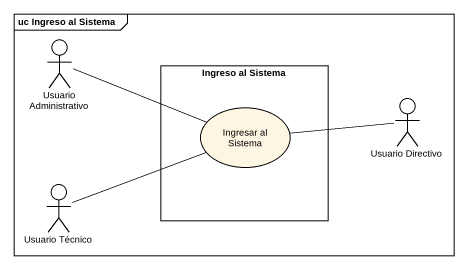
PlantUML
@startuml
mainframe uc Ingreso al Sistema
actor "Usuario Administrativo" as Usuario_Administrativo
rectangle "Ingreso al Sistema" as Ingreso_al_Sistema {
  usecase "Ingresar al Sistema" as Ingresar_al_Sistema
}
actor "Usuario Directivo" as Usuario_Directivo
actor "Usuario Técnico" as Usuario_Técnico
Usuario_Administrativo -right- Ingresar_al_Sistema
Usuario_Directivo -left- Ingresar_al_Sistema
Usuario_Técnico -right- Ingresar_al_Sistema
Usuario_Técnico -right- Ingresar_al_Sistema
@enduml
